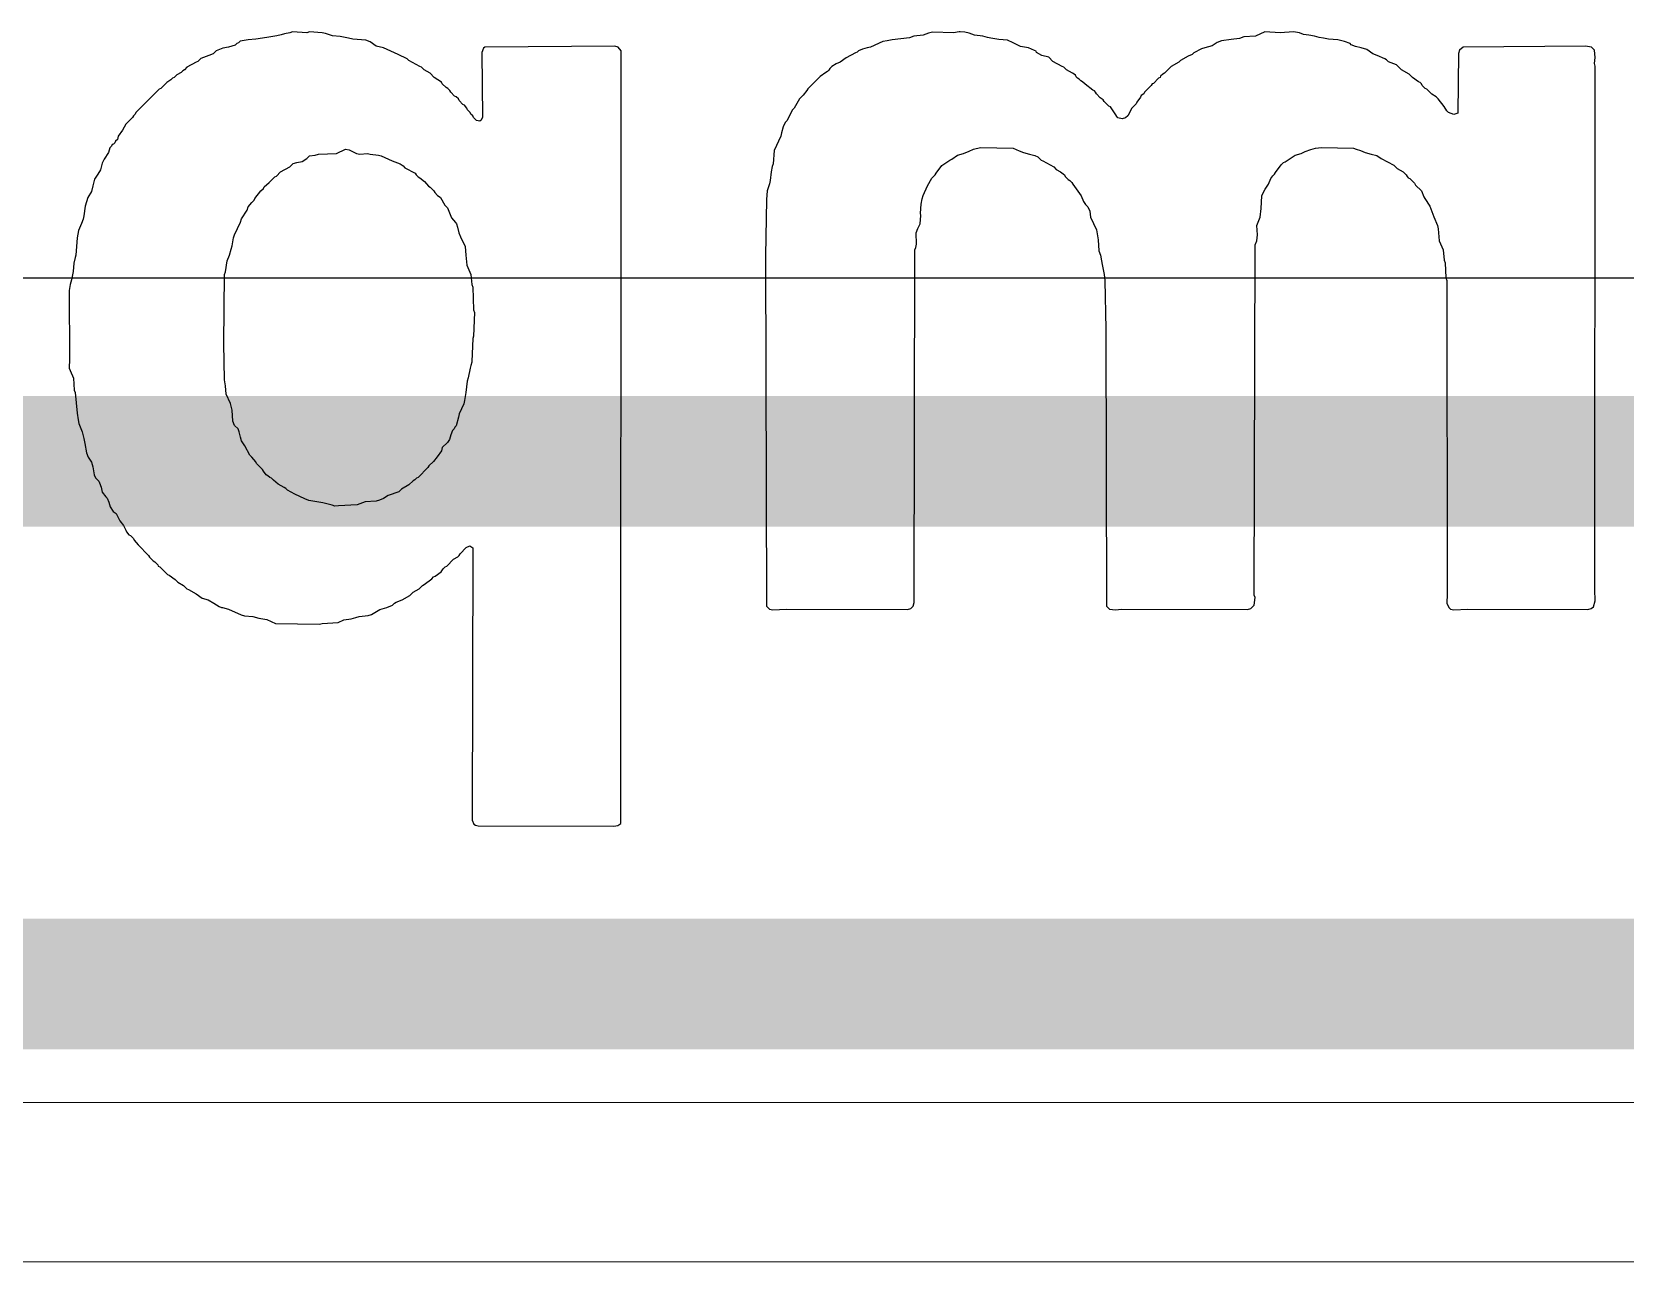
# Model space of a CAD drawing. Header units: inches. Extents: x -8 to 210, y -39 to 109.
# Drawn here: x 44.053 to 46.53, y 32.131 to 34.043 of the extents above; entities that cross this region are included whole.
import ezdxf

# ---------------------------------------------------------------- set-up
doc = ezdxf.new("R2010")
doc.units = ezdxf.units.IN
doc.layers.add('Bottom Layer', color=5, linetype='Continuous')
doc.layers.add('Bottom Overlay', color=54, linetype='Continuous')

msp = doc.modelspace()

# ---------------------------------------------------------------- linework, layer by layer
at = {"layer": 'Bottom Layer'}
msp.add_line((60.1472, 33.6602), (19.6483, 33.6602), dxfattribs=at)
for points in [[(18.3639, 33.3753, 0.2032, 0.2032, 0), (60.5315, 33.3753, 0.2032, 0.2032, 0)], [(18.8214, 32.5628, 0.2032, 0.2032, 0), (60.325, 32.5628, 0.2032, 0.2032, 0)]]:
    msp.add_lwpolyline(points, format="xyseb", dxfattribs=at)
at = {"layer": 'Bottom Overlay'}
for p, q in [((44.3744, 34.0262), (44.3718, 34.0249)), ((44.377, 34.0288), (44.3744, 34.0262)), ((44.3895, 34.0308), (44.377, 34.0288)), ((44.4013, 34.0321), (44.3895, 34.0308)), ((44.4184, 34.0347), (44.4013, 34.0321)), ((44.4341, 34.0373), (44.4184, 34.0347)), ((44.4407, 34.0387), (44.4341, 34.0373)), ((44.4459, 34.04), (44.4407, 34.0387)), ((44.4544, 34.0419), (44.4459, 34.04)), ((44.4584, 34.0432), (44.4544, 34.0419)), ((44.4807, 34.0419), (44.4584, 34.0432)), ((44.4846, 34.0432), (44.4807, 34.0419)), ((44.5043, 34.0419), (44.4846, 34.0432)), ((44.5095, 34.0406), (44.5043, 34.0419)), ((44.5207, 34.0373), (44.5095, 34.0406)), ((44.5325, 34.036), (44.5207, 34.0373)), ((44.5404, 34.0347), (44.5325, 34.036)), ((44.5456, 34.0334), (44.5404, 34.0347)), ((44.5522, 34.0321), (44.5456, 34.0334)), ((44.5725, 34.0301), (44.5522, 34.0321)), ((44.5791, 34.0275), (44.5725, 34.0301)), ((44.5883, 34.0209), (44.5791, 34.0275)), ((45.376, 34.0282), (45.357, 34.0196)), ((45.3826, 34.0295), (45.376, 34.0282)), ((45.3905, 34.0308), (45.3826, 34.0295)), ((45.4174, 34.0341), (45.3905, 34.0308)), ((45.4239, 34.0367), (45.4174, 34.0341)), ((45.4384, 34.038), (45.4239, 34.0367)), ((45.4469, 34.0413), (45.4384, 34.038)), ((45.4534, 34.0426), (45.4469, 34.0413)), ((45.4856, 34.0419), (45.4534, 34.0426)), ((45.4948, 34.0432), (45.4856, 34.0419)), ((45.4961, 34.0432), (45.4948, 34.0432)), ((45.5033, 34.0426), (45.4961, 34.0432)), ((45.5099, 34.0413), (45.5033, 34.0426)), ((45.5184, 34.038), (45.5099, 34.0413)), ((45.5315, 34.0367), (45.5184, 34.038)), ((45.5387, 34.0347), (45.5315, 34.0367)), ((45.544, 34.0334), (45.5387, 34.0347)), ((45.5564, 34.0314), (45.544, 34.0334)), ((45.5696, 34.0301), (45.5564, 34.0314)), ((45.5787, 34.0262), (45.5696, 34.0301)), ((45.5899, 34.0203), (45.5787, 34.0262)), ((45.8956, 34.0268), (45.8877, 34.0216)), ((45.9021, 34.0295), (45.8956, 34.0268)), ((45.9172, 34.0314), (45.9021, 34.0295)), ((45.9303, 34.0327), (45.9172, 34.0314)), ((45.9369, 34.0354), (45.9303, 34.0327)), ((45.9552, 34.0367), (45.9369, 34.0354)), ((45.9697, 34.0432), (45.9552, 34.0367)), ((45.9933, 34.0419), (45.9697, 34.0432)), ((46.0143, 34.0432), (45.9933, 34.0419)), ((46.0235, 34.0419), (46.0143, 34.0432)), ((46.03, 34.0393), (46.0235, 34.0419)), ((46.0379, 34.038), (46.03, 34.0393)), ((46.0471, 34.0367), (46.0379, 34.038)), ((46.0543, 34.0347), (46.0471, 34.0367)), ((46.0609, 34.0334), (46.0543, 34.0347)), ((46.0687, 34.0321), (46.0609, 34.0334)), ((46.0832, 34.0308), (46.0687, 34.0321)), ((46.0937, 34.0282), (46.0832, 34.0308)), ((46.1022, 34.0249), (46.0937, 34.0282)), ((44.316, 34.0019), (44.3114, 33.9973)), ((44.3285, 34.0065), (44.316, 34.0019)), ((44.3351, 34.0091), (44.3285, 34.0065)), ((44.3397, 34.0137), (44.3351, 34.0091)), ((44.3501, 34.0177), (44.3397, 34.0137)), ((44.3587, 34.0196), (44.3501, 34.0177)), ((44.3692, 34.0223), (44.3587, 34.0196)), ((44.3718, 34.0249), (44.3692, 34.0223)), ((44.6001, 34.0183), (44.5883, 34.0209)), ((44.6224, 34.0078), (44.6001, 34.0183)), ((44.6368, 34.0013), (44.6224, 34.0078)), ((44.6394, 33.9986), (44.6368, 34.0013)), ((44.7555, 34.0177), (44.7529, 34.0111)), ((44.7529, 34.0111), (44.7536, 33.9107)), ((44.7575, 34.0196), (44.7555, 34.0177)), ((44.9595, 34.0209), (44.7575, 34.0196)), ((44.9648, 34.0196), (44.9595, 34.0209)), ((44.9694, 34.0137), (44.9648, 34.0196)), ((44.9687, 32.8127), (44.9694, 34.0137)), ((45.319, 34.0026), (45.3098, 33.996)), ((45.3334, 34.0104), (45.319, 34.0026)), ((45.336, 34.0118), (45.3334, 34.0104)), ((45.338, 34.0137), (45.336, 34.0118)), ((45.3446, 34.0164), (45.338, 34.0137)), ((45.3518, 34.0183), (45.3446, 34.0164)), ((45.357, 34.0196), (45.3518, 34.0183)), ((45.6023, 34.0183), (45.5899, 34.0203)), ((45.6115, 34.0144), (45.6023, 34.0183)), ((45.6142, 34.0131), (45.6115, 34.0144)), ((45.6148, 34.0111), (45.6142, 34.0131)), ((45.6233, 34.0065), (45.6148, 34.0111)), ((45.6338, 34.0039), (45.6233, 34.0065)), ((45.6404, 33.9973), (45.6338, 34.0039)), ((45.8503, 34.0052), (45.8385, 33.9986)), ((45.8569, 34.0078), (45.8503, 34.0052)), ((45.8595, 34.0104), (45.8569, 34.0078)), ((45.8713, 34.017), (45.8595, 34.0104)), ((45.8765, 34.0183), (45.8713, 34.017)), ((45.8877, 34.0216), (45.8765, 34.0183)), ((46.1041, 34.0229), (46.1022, 34.0249)), ((46.1107, 34.0203), (46.1041, 34.0229)), ((46.1192, 34.0183), (46.1107, 34.0203)), ((46.1284, 34.0157), (46.1192, 34.0183)), ((46.1376, 34.0091), (46.1284, 34.0157)), ((46.1442, 34.0065), (46.1376, 34.0091)), ((46.156, 34.0013), (46.1442, 34.0065)), ((46.1586, 34), (46.156, 34.0013)), ((46.2708, 34.0098), (46.2694, 33.9166)), ((46.2721, 34.015), (46.2708, 34.0098)), ((46.278, 34.0196), (46.2721, 34.015)), ((46.4682, 34.0209), (46.278, 34.0196)), ((46.4774, 34.0196), (46.4682, 34.0209)), ((46.482, 34.015), (46.4774, 34.0196)), ((46.4833, 34.0032), (46.482, 34.015)), ((46.482, 33.994), (46.4833, 34.0032)), ((44.2786, 33.9763), (44.2747, 33.9724)), ((44.2852, 33.9803), (44.2786, 33.9763)), ((44.2878, 33.9829), (44.2852, 33.9803)), ((44.2905, 33.9842), (44.2878, 33.9829)), ((44.2944, 33.9881), (44.2905, 33.9842)), ((44.3088, 33.996), (44.2944, 33.9881)), ((44.3114, 33.9973), (44.3088, 33.996)), ((44.6565, 33.9895), (44.6394, 33.9986)), ((44.6591, 33.9881), (44.6565, 33.9895)), ((44.663, 33.9842), (44.6591, 33.9881)), ((44.6722, 33.979), (44.663, 33.9842)), ((44.6788, 33.9724), (44.6722, 33.979)), ((45.2875, 33.9803), (45.2783, 33.9737)), ((45.2901, 33.9816), (45.2875, 33.9803)), ((45.2921, 33.9836), (45.2901, 33.9816)), ((45.2934, 33.9862), (45.2921, 33.9836)), ((45.2967, 33.9895), (45.2934, 33.9862)), ((45.3032, 33.9934), (45.2967, 33.9895)), ((45.3098, 33.996), (45.3032, 33.9934)), ((45.6548, 33.9895), (45.6404, 33.9973)), ((45.6574, 33.9881), (45.6548, 33.9895)), ((45.6614, 33.9842), (45.6574, 33.9881)), ((45.6706, 33.979), (45.6614, 33.9842)), ((45.6732, 33.9777), (45.6706, 33.979)), ((45.6752, 33.9757), (45.6732, 33.9777)), ((45.6765, 33.9731), (45.6752, 33.9757)), ((45.8109, 33.9777), (45.8077, 33.9744)), ((45.8136, 33.979), (45.8109, 33.9777)), ((45.8241, 33.9895), (45.8136, 33.979)), ((45.8359, 33.996), (45.8241, 33.9895)), ((45.8385, 33.9986), (45.8359, 33.996)), ((46.1619, 33.9967), (46.1586, 34)), ((46.1743, 33.9921), (46.1619, 33.9967)), ((46.1822, 33.9842), (46.1743, 33.9921)), ((46.194, 33.9777), (46.1822, 33.9842)), ((46.1993, 33.9724), (46.194, 33.9777)), ((46.4833, 33.9901), (46.482, 33.994)), ((46.4826, 33.1761), (46.4833, 33.9901)), ((44.2511, 33.954), (44.215, 33.918)), ((44.2537, 33.9553), (44.2511, 33.954)), ((44.2629, 33.9645), (44.2537, 33.9553)), ((44.2695, 33.9685), (44.2629, 33.9645)), ((44.2721, 33.9711), (44.2695, 33.9685)), ((44.2747, 33.9724), (44.2721, 33.9711)), ((44.6899, 33.9652), (44.6788, 33.9724)), ((44.6912, 33.9626), (44.6899, 33.9652)), ((44.6971, 33.9567), (44.6912, 33.9626)), ((44.6998, 33.9553), (44.6971, 33.9567)), ((44.703, 33.9521), (44.6998, 33.9553)), ((44.7044, 33.9494), (44.703, 33.9521)), ((45.258, 33.9521), (45.2521, 33.9449)), ((45.2593, 33.9547), (45.258, 33.9521)), ((45.2783, 33.9737), (45.2593, 33.9547)), ((45.6784, 33.9711), (45.6765, 33.9731)), ((45.6811, 33.9698), (45.6784, 33.9711)), ((45.6837, 33.9672), (45.6811, 33.9698)), ((45.6863, 33.9658), (45.6837, 33.9672)), ((45.6902, 33.9619), (45.6863, 33.9658)), ((45.7021, 33.9527), (45.6902, 33.9619)), ((45.7047, 33.9514), (45.7021, 33.9527)), ((45.7066, 33.9494), (45.7047, 33.9514)), ((45.7932, 33.9599), (45.7827, 33.9494)), ((45.7945, 33.9626), (45.7932, 33.9599)), ((45.7965, 33.9632), (45.7945, 33.9626)), ((45.8044, 33.9711), (45.7965, 33.9632)), ((45.807, 33.9724), (45.8044, 33.9711)), ((45.8077, 33.9744), (45.807, 33.9724)), ((46.2084, 33.9658), (46.1993, 33.9724)), ((46.2111, 33.9645), (46.2084, 33.9658)), ((46.213, 33.9626), (46.2111, 33.9645)), ((46.2143, 33.9599), (46.213, 33.9626)), ((46.2189, 33.9553), (46.2143, 33.9599)), ((46.2216, 33.954), (46.2189, 33.9553)), ((46.2294, 33.9462), (46.2216, 33.954)), ((44.7103, 33.9435), (44.7044, 33.9494)), ((44.7129, 33.9422), (44.7103, 33.9435)), ((44.7162, 33.9389), (44.7129, 33.9422)), ((44.7175, 33.9363), (44.7162, 33.9389)), ((44.7234, 33.9304), (44.7175, 33.9363)), ((44.726, 33.9291), (44.7234, 33.9304)), ((44.7293, 33.9245), (44.726, 33.9291)), ((45.2462, 33.9389), (45.2383, 33.9245)), ((45.2521, 33.9449), (45.2462, 33.9389)), ((45.708, 33.9468), (45.7066, 33.9494)), ((45.7139, 33.9409), (45.708, 33.9468)), ((45.7185, 33.9376), (45.7139, 33.9409)), ((45.7198, 33.935), (45.7185, 33.9376)), ((45.727, 33.9278), (45.7198, 33.935)), ((45.7296, 33.9265), (45.727, 33.9278)), ((45.7381, 33.914), (45.7296, 33.9265)), ((45.7696, 33.9311), (45.7631, 33.9245)), ((45.7709, 33.9337), (45.7696, 33.9311)), ((45.7762, 33.9416), (45.7709, 33.9337)), ((45.7775, 33.9442), (45.7762, 33.9416)), ((45.7814, 33.9468), (45.7775, 33.9442)), ((45.7827, 33.9494), (45.7814, 33.9468)), ((46.236, 33.9422), (46.2294, 33.9462)), ((46.2393, 33.9389), (46.236, 33.9422)), ((46.2485, 33.9271), (46.2393, 33.9389)), ((46.2524, 33.9206), (46.2485, 33.9271)), ((44.2098, 33.9101), (44.1993, 33.8996)), ((44.2111, 33.9127), (44.2098, 33.9101)), ((44.2137, 33.9153), (44.2111, 33.9127)), ((44.215, 33.918), (44.2137, 33.9153)), ((44.7306, 33.9219), (44.7293, 33.9245)), ((44.7345, 33.918), (44.7306, 33.9219)), ((44.7358, 33.9153), (44.7345, 33.918)), ((44.7385, 33.9127), (44.7358, 33.9153)), ((44.7398, 33.9101), (44.7385, 33.9127)), ((44.7444, 33.9055), (44.7398, 33.9101)), ((44.7496, 33.9042), (44.7444, 33.9055)), ((44.7516, 33.9062), (44.7496, 33.9042)), ((44.7536, 33.9107), (44.7516, 33.9062)), ((45.2239, 33.9022), (45.2212, 33.8957)), ((45.2265, 33.9048), (45.2239, 33.9022)), ((45.2357, 33.9219), (45.2265, 33.9048)), ((45.2383, 33.9245), (45.2357, 33.9219)), ((45.7394, 33.9114), (45.7381, 33.914)), ((45.7414, 33.9094), (45.7394, 33.9114)), ((45.748, 33.9081), (45.7414, 33.9094)), ((45.7532, 33.9094), (45.748, 33.9081)), ((45.7565, 33.9127), (45.7532, 33.9094)), ((45.7631, 33.9245), (45.7565, 33.9127)), ((46.255, 33.918), (46.2524, 33.9206)), ((46.2635, 33.9147), (46.255, 33.918)), ((46.2694, 33.9166), (46.2635, 33.9147)), ((44.1875, 33.8812), (44.1862, 33.876)), ((44.194, 33.8904), (44.1875, 33.8812)), ((44.1993, 33.8996), (44.194, 33.8904)), ((45.2173, 33.8812), (45.2068, 33.8589)), ((45.2186, 33.8865), (45.2173, 33.8812)), ((45.2212, 33.8957), (45.2186, 33.8865)), ((44.1724, 33.8556), (44.1658, 33.8451)), ((44.1744, 33.8629), (44.1724, 33.8556)), ((44.177, 33.8655), (44.1744, 33.8629)), ((44.1783, 33.8681), (44.177, 33.8655)), ((44.1803, 33.8688), (44.1783, 33.8681)), ((44.1822, 33.8707), (44.1803, 33.8688)), ((44.1835, 33.8734), (44.1822, 33.8707)), ((44.1862, 33.876), (44.1835, 33.8734)), ((44.4846, 33.8504), (44.4938, 33.8517)), ((44.4938, 33.8517), (44.499, 33.853)), ((44.499, 33.853), (44.5266, 33.8543)), ((44.5266, 33.8543), (44.541, 33.8609)), ((44.541, 33.8609), (44.5463, 33.8596)), ((44.5463, 33.8596), (44.5581, 33.8543)), ((44.5581, 33.8543), (44.5633, 33.853)), ((44.5633, 33.853), (44.5751, 33.8543)), ((44.5751, 33.8543), (44.5791, 33.853)), ((44.5791, 33.853), (44.5922, 33.8517)), ((44.5922, 33.8517), (44.5961, 33.8504)), ((45.2068, 33.8589), (45.2055, 33.8379)), ((45.483, 33.8451), (45.4921, 33.8517)), ((45.4921, 33.8517), (45.5013, 33.8543)), ((45.5013, 33.8543), (45.5099, 33.8576)), ((45.5099, 33.8576), (45.5171, 33.8609)), ((45.5171, 33.8609), (45.5276, 33.8635)), ((45.5276, 33.8635), (45.5787, 33.8622)), ((45.5787, 33.8622), (45.5879, 33.8583)), ((45.5879, 33.8583), (45.5945, 33.8556)), ((45.5945, 33.8556), (45.6037, 33.853)), ((45.6037, 33.853), (45.6122, 33.8511)), ((46.0012, 33.8412), (46.0169, 33.8517)), ((46.0169, 33.8517), (46.0261, 33.8543)), ((46.0261, 33.8543), (46.0326, 33.857)), ((46.0326, 33.857), (46.0412, 33.8602)), ((46.0412, 33.8602), (46.0484, 33.8622)), ((46.0484, 33.8622), (46.0576, 33.8635)), ((46.0576, 33.8635), (46.1074, 33.8622)), ((46.1074, 33.8622), (46.1114, 33.8609)), ((46.1114, 33.8609), (46.1186, 33.8589)), ((46.1186, 33.8589), (46.1258, 33.8556)), ((46.1258, 33.8556), (46.135, 33.853)), ((46.135, 33.853), (46.1435, 33.8511)), ((44.1599, 33.8288), (44.156, 33.8222)), ((44.1625, 33.8392), (44.1599, 33.8288)), ((44.1658, 33.8451), (44.1625, 33.8392)), ((44.44, 33.8255), (44.4544, 33.8333)), ((44.4544, 33.8333), (44.4597, 33.8386)), ((44.4597, 33.8386), (44.4649, 33.8399)), ((44.4649, 33.8399), (44.4735, 33.8419)), ((44.4735, 33.8419), (44.4807, 33.8465)), ((44.4807, 33.8465), (44.4846, 33.8504)), ((44.5961, 33.8504), (44.6132, 33.8425)), ((44.6132, 33.8425), (44.6256, 33.8379)), ((44.6256, 33.8379), (44.6302, 33.8347)), ((44.6302, 33.8347), (44.6329, 33.832)), ((44.6329, 33.832), (44.6493, 33.8235)), ((45.2042, 33.834), (45.2022, 33.8255)), ((45.2055, 33.8379), (45.2042, 33.834)), ((45.4587, 33.8235), (45.4679, 33.8353)), ((45.4679, 33.8353), (45.4725, 33.8386)), ((45.4725, 33.8386), (45.4803, 33.8438)), ((45.4803, 33.8438), (45.483, 33.8451)), ((45.6122, 33.8511), (45.6168, 33.8491)), ((45.6168, 33.8491), (45.622, 33.8438)), ((45.622, 33.8438), (45.6247, 33.8425)), ((45.6247, 33.8425), (45.6417, 33.8333)), ((45.6417, 33.8333), (45.6456, 33.8294)), ((45.6456, 33.8294), (45.6522, 33.8255)), ((45.9861, 33.8248), (45.9953, 33.8366)), ((45.9953, 33.8366), (45.9985, 33.8399)), ((45.9985, 33.8399), (46.0012, 33.8412)), ((46.1435, 33.8511), (46.1507, 33.8465)), ((46.1507, 33.8465), (46.1704, 33.836)), ((46.1704, 33.836), (46.1756, 33.8307)), ((46.1756, 33.8307), (46.1848, 33.8255)), ((44.1481, 33.8038), (44.1461, 33.7953)), ((44.1507, 33.8143), (44.1481, 33.8038)), ((44.156, 33.8222), (44.1507, 33.8143)), ((44.4131, 33.7999), (44.4144, 33.8025)), ((44.4144, 33.8025), (44.4223, 33.8091)), ((44.4223, 33.8091), (44.4308, 33.8176)), ((44.4308, 33.8176), (44.4335, 33.8189)), ((44.4335, 33.8189), (44.44, 33.8255)), ((44.6493, 33.8235), (44.6506, 33.8209)), ((44.6506, 33.8209), (44.6539, 33.8176)), ((44.6539, 33.8176), (44.6565, 33.8163)), ((44.6565, 33.8163), (44.6637, 33.8104)), ((44.6637, 33.8104), (44.6696, 33.8032)), ((44.6696, 33.8032), (44.6722, 33.8019)), ((45.1996, 33.8071), (45.1963, 33.796)), ((45.2009, 33.8124), (45.1996, 33.8071)), ((45.2022, 33.8255), (45.2009, 33.8124)), ((45.4384, 33.7887), (45.4456, 33.8038)), ((45.4456, 33.8038), (45.4521, 33.8156)), ((45.4521, 33.8156), (45.4574, 33.8209)), ((45.4574, 33.8209), (45.4587, 33.8235)), ((45.6522, 33.8255), (45.6581, 33.8209)), ((45.6581, 33.8209), (45.6594, 33.8183)), ((45.6594, 33.8183), (45.664, 33.8137)), ((45.664, 33.8137), (45.6666, 33.8124)), ((45.6666, 33.8124), (45.6699, 33.8091)), ((45.6699, 33.8091), (45.6712, 33.8064)), ((45.6712, 33.8064), (45.6843, 33.7881)), ((45.9703, 33.7986), (45.9756, 33.8064)), ((45.9756, 33.8064), (45.9789, 33.815)), ((45.9789, 33.815), (45.9821, 33.8196)), ((45.9821, 33.8196), (45.9848, 33.8222)), ((45.9848, 33.8222), (45.9861, 33.8248)), ((46.1848, 33.8255), (46.1894, 33.8209)), ((46.1894, 33.8209), (46.1907, 33.8183)), ((46.1907, 33.8183), (46.1927, 33.8163)), ((46.1927, 33.8163), (46.1953, 33.815)), ((46.1953, 33.815), (46.2025, 33.8078)), ((46.2025, 33.8078), (46.2038, 33.8051)), ((46.2038, 33.8051), (46.213, 33.796)), ((44.1402, 33.7855), (44.1363, 33.7723)), ((44.1461, 33.7953), (44.1402, 33.7855)), ((44.3895, 33.771), (44.3954, 33.7782)), ((44.3954, 33.7782), (44.3987, 33.7815)), ((44.3987, 33.7815), (44.4, 33.7841)), ((44.4, 33.7841), (44.4092, 33.796)), ((44.4092, 33.796), (44.4131, 33.7999)), ((44.6722, 33.8019), (44.6781, 33.796)), ((44.6781, 33.796), (44.6794, 33.7933)), ((44.6794, 33.7933), (44.684, 33.7887)), ((44.684, 33.7887), (44.6866, 33.7874)), ((44.6866, 33.7874), (44.6886, 33.7855)), ((44.6886, 33.7855), (44.6952, 33.7737)), ((45.195, 33.7828), (45.1937, 33.6949)), ((45.1963, 33.796), (45.195, 33.7828)), ((45.4357, 33.7756), (45.437, 33.7835)), ((45.437, 33.7835), (45.4384, 33.7887)), ((45.6843, 33.7881), (45.6876, 33.7796)), ((45.6876, 33.7796), (45.6909, 33.775)), ((45.9638, 33.7684), (45.9651, 33.7881)), ((45.9651, 33.7881), (45.9664, 33.792)), ((45.9664, 33.792), (45.9703, 33.7986)), ((46.213, 33.796), (46.217, 33.7868)), ((46.217, 33.7868), (46.2183, 33.7841)), ((46.2183, 33.7841), (46.2262, 33.7723)), ((44.1343, 33.7573), (44.133, 33.752)), ((44.1363, 33.7723), (44.1343, 33.7573)), ((44.3777, 33.7474), (44.379, 33.7527)), ((44.379, 33.7527), (44.3882, 33.7658)), ((44.3882, 33.7658), (44.3895, 33.771)), ((44.6952, 33.7737), (44.6991, 33.7697)), ((44.6991, 33.7697), (44.7004, 33.7671)), ((44.7004, 33.7671), (44.7057, 33.754)), ((44.7057, 33.754), (44.7116, 33.7468)), ((45.4338, 33.7448), (45.4351, 33.7579)), ((45.4344, 33.7612), (45.4357, 33.7756)), ((45.4351, 33.7579), (45.4344, 33.7612)), ((45.6909, 33.775), (45.6948, 33.771)), ((45.6948, 33.771), (45.6975, 33.7645)), ((45.6975, 33.7645), (45.6988, 33.7553)), ((45.6988, 33.7553), (45.708, 33.7356)), ((45.9572, 33.7422), (45.9625, 33.7553)), ((45.9625, 33.7553), (45.9638, 33.7684)), ((46.2262, 33.7723), (46.2321, 33.7559)), ((46.2321, 33.7559), (46.238, 33.7422)), ((44.1258, 33.7343), (44.1238, 33.7231)), ((44.1304, 33.7454), (44.1258, 33.7343)), ((44.133, 33.752), (44.1304, 33.7454)), ((44.3685, 33.7277), (44.3777, 33.7474)), ((44.7116, 33.7468), (44.7135, 33.7448)), ((44.7135, 33.7448), (44.7149, 33.7395)), ((44.7149, 33.7395), (44.7168, 33.731)), ((44.7168, 33.731), (44.7194, 33.7245)), ((45.4279, 33.731), (45.4305, 33.7376)), ((45.4285, 33.7133), (45.4279, 33.731)), ((45.4305, 33.7376), (45.4338, 33.7448)), ((45.708, 33.7356), (45.7106, 33.7199)), ((45.9585, 33.7277), (45.9572, 33.7422)), ((46.238, 33.7422), (46.2393, 33.7369)), ((46.2393, 33.7369), (46.2406, 33.7186)), ((44.1238, 33.7231), (44.1219, 33.6962)), ((44.3606, 33.6962), (44.3633, 33.7054)), ((44.3633, 33.7054), (44.3646, 33.7107)), ((44.3646, 33.7107), (44.3665, 33.7231)), ((44.3665, 33.7231), (44.3685, 33.7277)), ((44.7194, 33.7245), (44.7267, 33.7094)), ((44.7267, 33.7094), (44.728, 33.6962)), ((45.4246, 33.1558), (45.4259, 33.7041)), ((45.4259, 33.7041), (45.4272, 33.7081)), ((45.4272, 33.7081), (45.4285, 33.7133)), ((45.7106, 33.7199), (45.7119, 33.7028)), ((45.9533, 33.1676), (45.9546, 33.712)), ((45.9546, 33.712), (45.9572, 33.7186)), ((45.9572, 33.7186), (45.9585, 33.7277)), ((46.2406, 33.7186), (46.2471, 33.7041)), ((46.2471, 33.7041), (46.2485, 33.6884)), ((44.1186, 33.6838), (44.1173, 33.6707)), ((44.1206, 33.6923), (44.1186, 33.6838)), ((44.1219, 33.6962), (44.1206, 33.6923)), ((44.3541, 33.67), (44.3567, 33.6871)), ((44.3567, 33.6871), (44.3606, 33.6962)), ((44.728, 33.6962), (44.7293, 33.6805)), ((44.7293, 33.6805), (44.7358, 33.6661)), ((45.1937, 33.6949), (45.195, 33.1505)), ((45.7119, 33.7028), (45.7145, 33.6962)), ((45.7145, 33.6962), (45.7158, 33.6871)), ((45.7158, 33.6871), (45.7171, 33.6818)), ((45.7171, 33.6818), (45.7198, 33.6661)), ((46.2485, 33.6884), (46.2498, 33.6844)), ((46.2498, 33.6844), (46.2511, 33.6608)), ((44.1147, 33.6575), (44.1127, 33.6503)), ((44.116, 33.6628), (44.1147, 33.6575)), ((44.1173, 33.6707), (44.116, 33.6628)), ((44.3515, 33.5585), (44.3528, 33.6661)), ((44.3528, 33.6661), (44.3541, 33.67)), ((44.7358, 33.6661), (44.7372, 33.6503)), ((45.7198, 33.6661), (45.7211, 33.6569)), ((45.7211, 33.6569), (45.7224, 33.5808)), ((46.2511, 33.6608), (46.2524, 33.6569)), ((46.2524, 33.6569), (46.253, 33.1695)), ((44.1127, 33.6503), (44.1114, 33.6411)), ((44.1114, 33.6411), (44.112, 33.5342)), ((44.7372, 33.6503), (44.7385, 33.6464)), ((44.7385, 33.6464), (44.7398, 33.611)), ((44.7398, 33.611), (44.7411, 33.607)), ((44.7411, 33.607), (44.7398, 33.5703)), ((45.7224, 33.5808), (45.7237, 33.1505)), ((44.3528, 33.5021), (44.3515, 33.5585)), ((44.7385, 33.5664), (44.7372, 33.531)), ((44.7398, 33.5703), (44.7385, 33.5664)), ((44.112, 33.5342), (44.1114, 33.5205)), ((44.7372, 33.531), (44.7372, 33.5296)), ((44.1114, 33.5205), (44.1127, 33.5165)), ((44.1127, 33.5165), (44.1179, 33.5047)), ((44.7313, 33.5054), (44.7299, 33.5001)), ((44.7345, 33.5205), (44.7313, 33.5054)), ((44.7358, 33.5244), (44.7345, 33.5205)), ((44.7372, 33.5296), (44.7358, 33.5244)), ((44.1179, 33.5047), (44.1193, 33.4863)), ((44.1193, 33.4863), (44.1206, 33.4824)), ((44.1206, 33.4824), (44.1238, 33.4503)), ((44.3541, 33.4929), (44.3528, 33.5021)), ((44.3554, 33.4798), (44.3541, 33.4929)), ((44.728, 33.4824), (44.726, 33.4699)), ((44.7299, 33.5001), (44.728, 33.4824)), ((44.362, 33.4654), (44.3554, 33.4798)), ((44.3646, 33.4549), (44.362, 33.4654)), ((44.7247, 33.4647), (44.7175, 33.4496)), ((44.726, 33.4699), (44.7247, 33.4647)), ((44.1238, 33.4503), (44.1252, 33.4398)), ((44.1252, 33.4398), (44.1265, 33.4345)), ((44.1265, 33.4345), (44.1317, 33.4214)), ((44.3659, 33.4378), (44.3646, 33.4549)), ((44.3685, 33.4312), (44.3659, 33.4378)), ((44.3738, 33.426), (44.3685, 33.4312)), ((44.7162, 33.4444), (44.7129, 33.4306)), ((44.7175, 33.4496), (44.7162, 33.4444)), ((44.1317, 33.4214), (44.1343, 33.4109)), ((44.1343, 33.4109), (44.1357, 33.403)), ((44.3757, 33.4214), (44.3738, 33.426)), ((44.3777, 33.4129), (44.3757, 33.4214)), ((44.379, 33.4076), (44.3777, 33.4129)), ((44.3843, 33.3998), (44.379, 33.4076)), ((44.7024, 33.4096), (44.6991, 33.405)), ((44.7044, 33.4168), (44.7024, 33.4096)), ((44.707, 33.4234), (44.7044, 33.4168)), ((44.7096, 33.426), (44.707, 33.4234)), ((44.7109, 33.4286), (44.7096, 33.426)), ((44.7129, 33.4306), (44.7109, 33.4286)), ((44.1357, 33.403), (44.1383, 33.3886)), ((44.1383, 33.3886), (44.1409, 33.3821)), ((44.1409, 33.3821), (44.1461, 33.3742)), ((44.3921, 33.3853), (44.3843, 33.3998)), ((44.3954, 33.3821), (44.3921, 33.3853)), ((44.4013, 33.3748), (44.3954, 33.3821)), ((44.6834, 33.3827), (44.6775, 33.3755)), ((44.6899, 33.3919), (44.6834, 33.3827)), ((44.6912, 33.3971), (44.6899, 33.3919)), ((44.6991, 33.405), (44.6912, 33.3971)), ((44.1461, 33.3742), (44.1481, 33.367)), ((44.1481, 33.367), (44.1501, 33.3545)), ((44.4026, 33.3722), (44.4013, 33.3748)), ((44.4118, 33.363), (44.4026, 33.3722)), ((44.4131, 33.3604), (44.4118, 33.363)), ((44.4177, 33.3545), (44.4131, 33.3604)), ((44.6689, 33.3657), (44.6539, 33.3506)), ((44.6702, 33.3683), (44.6689, 33.3657)), ((44.6775, 33.3755), (44.6702, 33.3683)), ((44.1501, 33.3545), (44.1521, 33.3499)), ((44.1521, 33.3499), (44.1573, 33.3447)), ((44.1573, 33.3447), (44.1586, 33.342)), ((44.1586, 33.342), (44.1612, 33.3355)), ((44.1612, 33.3355), (44.1625, 33.3276)), ((44.4203, 33.3532), (44.4177, 33.3545)), ((44.423, 33.3506), (44.4203, 33.3532)), ((44.4256, 33.3493), (44.423, 33.3506)), ((44.4289, 33.346), (44.4256, 33.3493)), ((44.4361, 33.3401), (44.4289, 33.346)), ((44.4453, 33.3348), (44.4361, 33.3401)), ((44.4479, 33.3335), (44.4453, 33.3348)), ((44.4505, 33.3309), (44.4479, 33.3335)), ((44.6276, 33.3322), (44.6237, 33.3283)), ((44.6394, 33.3388), (44.6276, 33.3322)), ((44.646, 33.3453), (44.6394, 33.3388)), ((44.6486, 33.3466), (44.646, 33.3453)), ((44.6512, 33.3493), (44.6486, 33.3466)), ((44.6539, 33.3506), (44.6512, 33.3493)), ((44.1625, 33.3276), (44.1684, 33.3204)), ((44.1684, 33.3204), (44.1704, 33.3184)), ((44.1704, 33.3184), (44.173, 33.3119)), ((44.173, 33.3119), (44.175, 33.3047)), ((44.4623, 33.3243), (44.4505, 33.3309)), ((44.4774, 33.3171), (44.4623, 33.3243)), ((44.484, 33.3145), (44.4774, 33.3171)), ((44.4964, 33.3125), (44.484, 33.3145)), ((44.5056, 33.3112), (44.4964, 33.3125)), ((44.52, 33.3073), (44.5056, 33.3112)), ((44.524, 33.306), (44.52, 33.3073)), ((44.5587, 33.3079), (44.5299, 33.3066)), ((44.5712, 33.3125), (44.5587, 33.3079)), ((44.5883, 33.3138), (44.5712, 33.3125)), ((44.5935, 33.3151), (44.5883, 33.3138)), ((44.6001, 33.3178), (44.5935, 33.3151)), ((44.6073, 33.3224), (44.6001, 33.3178)), ((44.6237, 33.3283), (44.6073, 33.3224)), ((44.175, 33.3047), (44.1796, 33.2974)), ((44.1796, 33.2974), (44.1842, 33.2942)), ((44.1842, 33.2942), (44.1901, 33.283)), ((44.1901, 33.283), (44.196, 33.2758)), ((44.5299, 33.3066), (44.524, 33.306)), ((44.196, 33.2758), (44.1993, 33.2686)), ((44.1993, 33.2686), (44.2006, 33.2659)), ((44.2006, 33.2659), (44.2039, 33.2614)), ((44.2039, 33.2614), (44.2065, 33.26)), ((44.2065, 33.26), (44.2111, 33.2555)), ((44.2111, 33.2555), (44.2124, 33.2528)), ((44.2124, 33.2528), (44.2183, 33.2456)), ((44.2183, 33.2456), (44.2347, 33.2292)), ((44.7188, 33.2318), (44.7286, 33.2417)), ((44.7286, 33.2417), (44.7339, 33.2443)), ((44.7339, 33.2443), (44.7385, 33.241)), ((44.7385, 33.241), (44.7378, 32.8179)), ((44.2347, 33.2292), (44.236, 33.2266)), ((44.236, 33.2266), (44.2419, 33.2207)), ((44.2419, 33.2207), (44.2445, 33.2194)), ((44.2445, 33.2194), (44.2491, 33.2148)), ((44.2491, 33.2148), (44.2498, 33.2128)), ((44.2498, 33.2128), (44.2524, 33.2115)), ((44.2524, 33.2115), (44.2642, 33.1997)), ((44.6893, 33.2036), (44.6925, 33.2082)), ((44.6925, 33.2082), (44.6958, 33.2115)), ((44.6958, 33.2115), (44.6985, 33.2128)), ((44.6985, 33.2128), (44.7089, 33.2233)), ((44.7089, 33.2233), (44.7155, 33.2272)), ((44.7155, 33.2272), (44.7175, 33.2292)), ((44.7175, 33.2292), (44.7188, 33.2318)), ((44.2642, 33.1997), (44.2668, 33.1984)), ((44.2668, 33.1984), (44.276, 33.1918)), ((44.276, 33.1918), (44.28, 33.1879)), ((44.28, 33.1879), (44.2891, 33.1826)), ((44.6604, 33.1826), (44.663, 33.184)), ((44.663, 33.184), (44.6748, 33.1931)), ((44.6748, 33.1931), (44.6775, 33.1958)), ((44.6775, 33.1958), (44.6801, 33.1971)), ((44.6801, 33.1971), (44.6893, 33.2036)), ((44.2891, 33.1826), (44.2944, 33.1774)), ((44.2944, 33.1774), (44.297, 33.1761)), ((44.297, 33.1761), (44.3088, 33.1695)), ((44.3088, 33.1695), (44.318, 33.163)), ((44.318, 33.163), (44.3272, 33.1603)), ((44.3272, 33.1603), (44.3364, 33.1551)), ((44.6197, 33.1564), (44.6289, 33.1603)), ((44.6289, 33.1603), (44.6407, 33.1669)), ((44.6407, 33.1669), (44.646, 33.1721)), ((44.646, 33.1721), (44.6552, 33.1774)), ((44.6552, 33.1774), (44.6604, 33.1826)), ((45.9546, 33.1636), (45.9533, 33.1676)), ((45.9533, 33.1518), (45.9546, 33.1636)), ((46.253, 33.1695), (46.2524, 33.1544)), ((46.4807, 33.1492), (46.4833, 33.1584)), ((46.4833, 33.1584), (46.4826, 33.1761)), ((44.3364, 33.1551), (44.3442, 33.1498)), ((44.3442, 33.1498), (44.3482, 33.1485)), ((44.3482, 33.1485), (44.3495, 33.1485)), ((44.3495, 33.1485), (44.3587, 33.1459)), ((44.3587, 33.1459), (44.3784, 33.1367)), ((44.3784, 33.1367), (44.3836, 33.1354)), ((44.3836, 33.1354), (44.3967, 33.1341)), ((44.3967, 33.1341), (44.4059, 33.1315)), ((44.5568, 33.1328), (44.562, 33.1341)), ((44.562, 33.1341), (44.5758, 33.1361)), ((44.5758, 33.1361), (44.581, 33.1374)), ((44.581, 33.1374), (44.5942, 33.1453)), ((44.5942, 33.1453), (44.6053, 33.1485)), ((44.6053, 33.1485), (44.6138, 33.1518)), ((44.6138, 33.1518), (44.6171, 33.1551)), ((44.6171, 33.1551), (44.6197, 33.1564)), ((45.195, 33.1505), (45.1996, 33.1459)), ((45.1996, 33.1459), (45.2048, 33.1446)), ((45.2048, 33.1446), (45.2258, 33.1459)), ((45.2258, 33.1459), (45.4141, 33.1453)), ((45.4141, 33.1453), (45.4193, 33.1466)), ((45.4193, 33.1466), (45.4233, 33.1505)), ((45.4233, 33.1505), (45.4246, 33.1558)), ((45.7237, 33.1505), (45.7283, 33.1459)), ((45.7283, 33.1459), (45.7375, 33.1446)), ((45.7375, 33.1446), (45.7467, 33.1459)), ((45.7467, 33.1459), (45.9428, 33.1453)), ((45.9428, 33.1453), (45.948, 33.1466)), ((45.948, 33.1466), (45.9533, 33.1518)), ((46.2524, 33.1544), (46.2563, 33.1479)), ((46.2563, 33.1479), (46.2583, 33.1459)), ((46.2583, 33.1459), (46.2635, 33.1446)), ((46.2635, 33.1446), (46.2845, 33.1459)), ((46.2845, 33.1459), (46.4715, 33.1453)), ((46.4715, 33.1453), (46.4767, 33.1466)), ((46.4767, 33.1466), (46.4807, 33.1492)), ((44.4059, 33.1315), (44.4184, 33.1295)), ((44.4184, 33.1295), (44.4321, 33.1236)), ((44.4321, 33.1236), (44.5004, 33.1223)), ((44.5004, 33.1223), (44.5043, 33.1236)), ((44.5043, 33.1236), (44.5292, 33.1249)), ((44.5292, 33.1249), (44.5384, 33.1289)), ((44.5384, 33.1289), (44.5496, 33.1308)), ((44.5496, 33.1308), (44.5568, 33.1328)), ((44.7378, 32.8179), (44.7404, 32.8114)), ((44.9641, 32.8094), (44.9687, 32.8127)), ((44.7404, 32.8114), (44.7431, 32.8101)), ((44.7431, 32.8101), (44.747, 32.8088)), ((44.747, 32.8088), (44.9576, 32.8081)), ((44.9576, 32.8081), (44.9641, 32.8094)), ((49.5912, 32.3778), (40.2662, 32.3791)), ((40.3115, 32.1305), (49.765, 32.1318))]:
    msp.add_line(p, q, dxfattribs=at)

doc.saveas('drawing.dxf')
